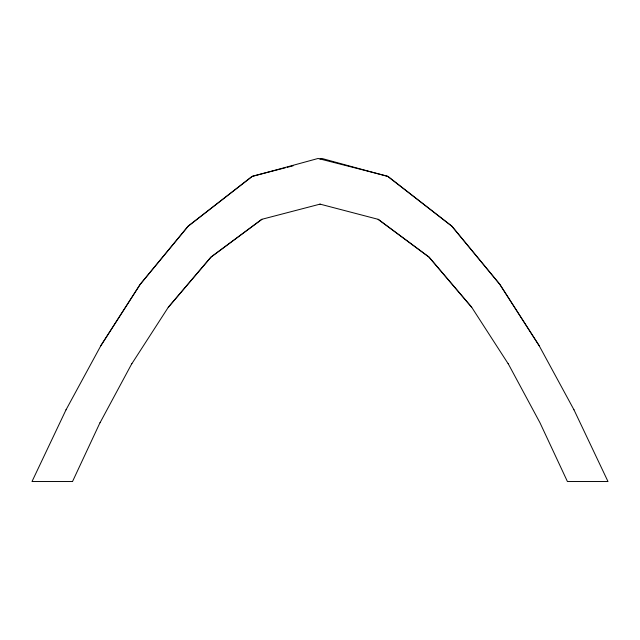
<?xml version="1.0" encoding="UTF-8"?>
<svg xmlns="http://www.w3.org/2000/svg" width="640" height="640" viewBox="0 0 640 640"><rect width="100%" height="100%" fill="white"/><g stroke="black" fill="none" stroke-linecap="round" stroke-linejoin="round"><path stroke-width="0.96" d="M72.52 481.528L100.008 422.656M66.08 409.688L32 481.528L72.584 481.528M100.032 422.752L131.856 363.584M66.016 409.832L100.976 345.456L140.392 284.072L188.368 225.96L252.656 176.128L285.36 167.792M100.776 345.8L139.992 284.616L187.88 226.456L251.752 176.6L318.08 158.472L387.376 176.144L451.696 226.024L499.672 284.168L539.056 345.512L573.976 409.808M131.832 363.744L168.376 307.144L211.192 256.92L261.944 219.288M168.24 307.408L210.792 257.256L261.8 219.32L320.112 204.12M287.28 167.304L293.048 165.832M319.984 158.968L321.912 158.472L388.216 176.584L452.048 226.384L499.952 284.544L539.192 345.744M319.984 204.112L378.2 219.336L429.16 257.224L471.744 307.384M378.104 219.304L428.864 256.96L471.64 307.168L508.16 363.728M508.152 363.608L539.968 422.736L567.424 481.528L608 481.528L573.928 409.704"/></g></svg>
